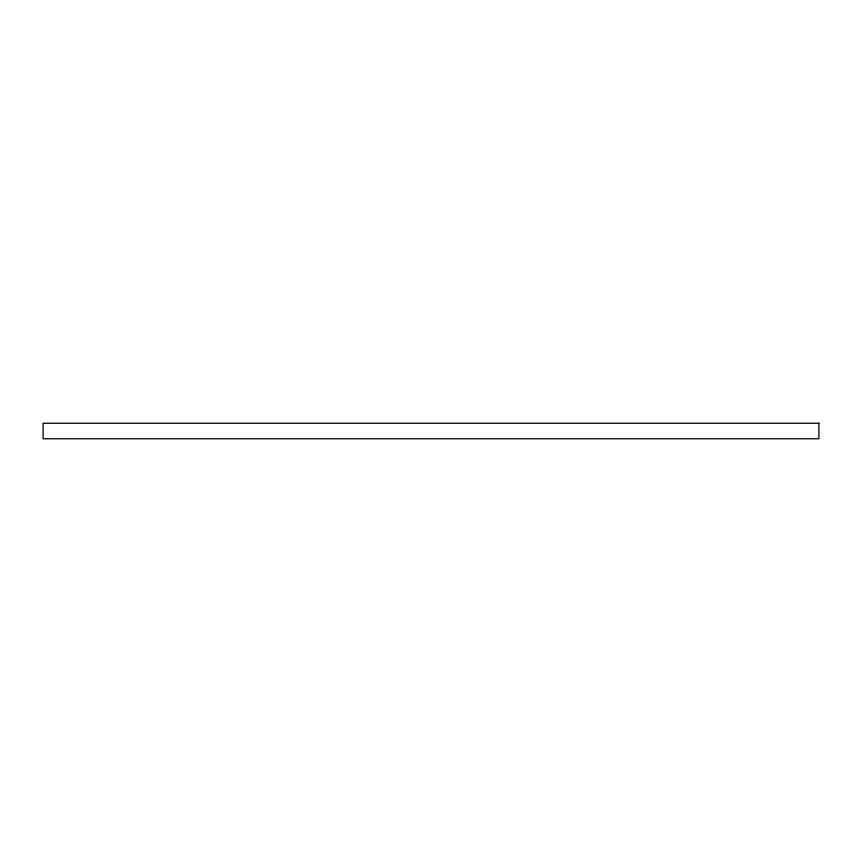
<?xml version="1.0" encoding="UTF-8"?>
<svg xmlns="http://www.w3.org/2000/svg" width="862" height="862" viewBox="0 0 862 862"><rect width="100%" height="100%" fill="white"/><g stroke="black" fill="none" stroke-linecap="round" stroke-linejoin="round"><path stroke-width="1.29" d="M818.9 423.242L43.1 423.242L43.1 438.758L818.9 438.758L818.9 423.242"/></g></svg>
